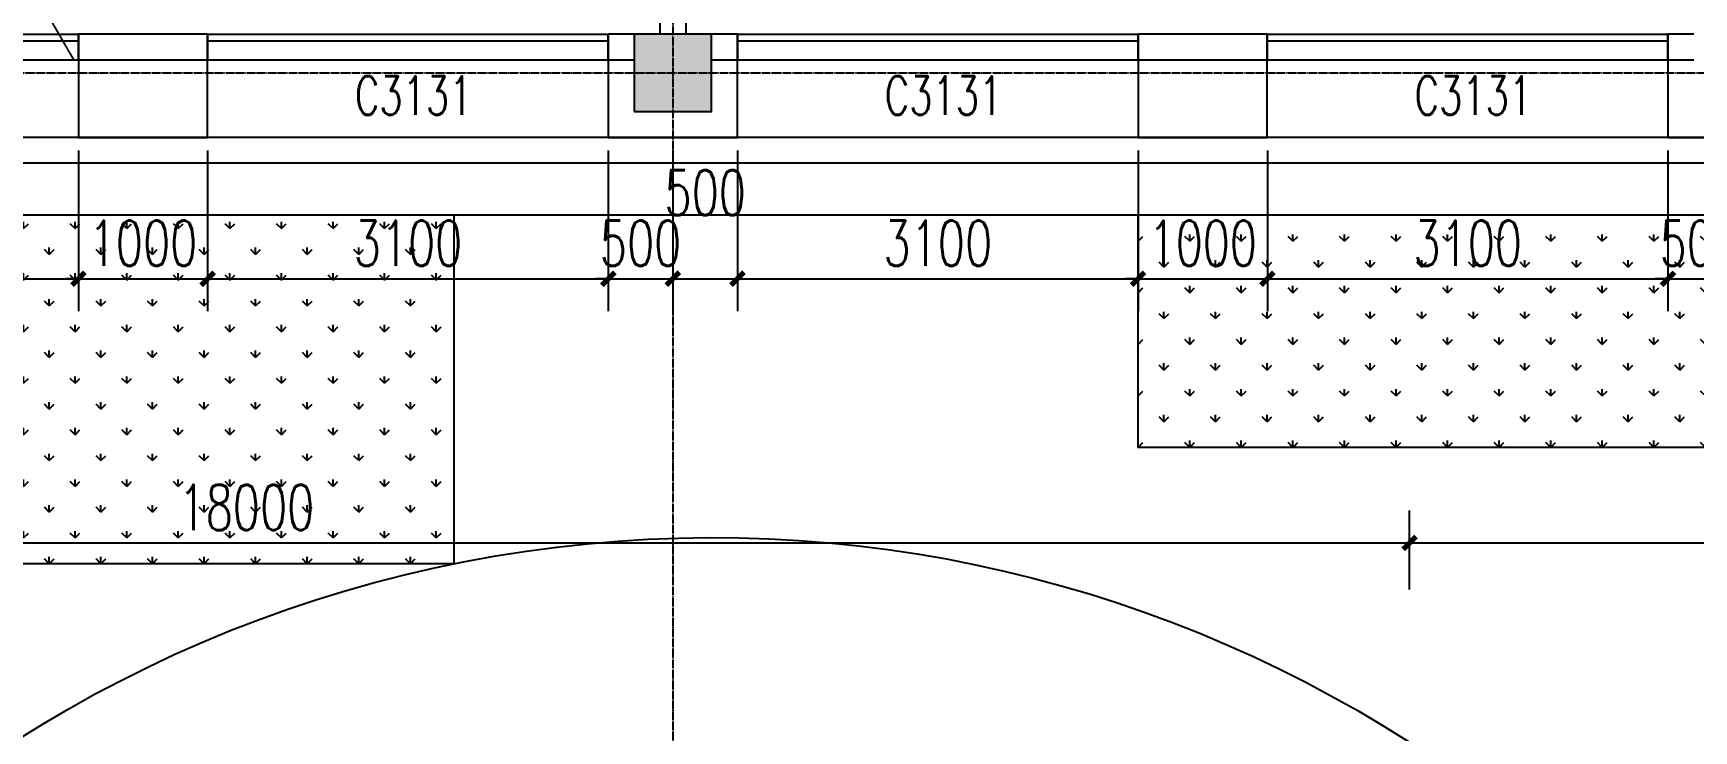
# Model space of a CAD drawing. Header units: millimetres. Extents: x 0 to 118900, y 0 to 84100.
# Drawn here: x 40548 to 53398, y 50497 to 55897 of the extents above; entities that cross this region are included whole.
import ezdxf

# ---------------------------------------------------------------- set-up
doc = ezdxf.new("R2010")
doc.units = ezdxf.units.MM
doc.linetypes.add('DASH', pattern=[0.35, 0.25, -0.1])
doc.linetypes.add('DOTE', pattern=[2.42, 2, -0.2, 0.02, -0.2])
for name, color, linetype in [('COLUMN', 2, 'Continuous'), ('DOTE', 1, 'DOTE'), ('FACADE OUTER SKIN', 6, 'Continuous'), ('FUR', 36, 'Continuous'), ('PUB_DIM', 3, 'Continuous'), ('PUB_HATCH', 8, 'Continuous'), ('RD-侧石线', 9, 'Continuous'), ('SEE', 5, 'Continuous'), ('TREE4', 66, 'Continuous'), ('WALL', 2, 'Continuous'), ('WINDOW', 4, 'Continuous'), ('WINDOW_TEXT', 7, 'Continuous'), ('排水', 7, 'Continuous')]:
    doc.layers.add(name, color=color, linetype=linetype)
doc.styles.add('_TCH_WINDOW', font='SIMPLEX', dxfattribs={"height": 3.5, "bigfont": 'GBCBIG'})
doc.styles.add('DIM_FONT', font='SIMPLEX', dxfattribs={"width": 0.7, "bigfont": 'GBCBIG'})
doc.dimstyles.new('_TCH_ARCH&&100', dxfattribs={"dimtxt": 350, "dimasz": 100, "dimexe": 250, "dimexo": 300, "dimgap": 100, "dimtad": 1, "dimdec": 0, "dimzin": 0, "dimdsep": 46, "dimtxsty": 'DIM_FONT', "dimblk": 'ARCHTICK', "dimcen": 0.09, "dimclrt": 7, "dimazin": 2, "dimtfac": 1, "dimtdec": 0, "dimtix": 1, "dimtmove": 2, "dimatfit": 3, "dimldrblk": 'ARCHTICK', "dimfxl": 1, "dimtolj": 1, "dimtzin": 0, "dimarcsym": 0})

# ---------------------------------------------------------------- blocks, each defined once
blk = doc.blocks.new('A$C2A1F14C1')
for p, q in [((137, 228), (351, 228)), ((0, -170), (0, 170)), ((39, 209), (117, 209)), ((351, 189), (137, 189)), ((39, -209), (117, -209)), ((137, -189), (351, -189)), ((351, -228), (137, -228))]:
    blk.add_line(p, q)
for centre, radius, start, end in [((137, 209), 19.5, 90, 270), ((351, 209), 19.5, 270, 90), ((39, 170), 39, 90, 180), ((381, 178), 21.9, 31.8908, 201.2393), ((-116, 0), 506, 340.4246, 19.5754), ((68, 0), 382, 330.2912, 29.7088), ((39, -170), 39, 180, 270), ((137, -209), 19.5, 90, 270), ((351, -209), 19.5, 270, 90), ((381, -178), 21.9, 158.7607, 328.1092)]:
    blk.add_arc(centre, radius, start, end)
blk = doc.blocks.new('45 SEATS')
at = {"layer": 'FUR'}
for points in [[(1041218, 1665799), (1041218, 1664299), (1040918, 1664299), (1040918, 1665799), (1041218, 1665799)], [(1042168, 1665799), (1042168, 1664299), (1041868, 1664299), (1041868, 1665799), (1042168, 1665799)], [(1043118, 1665799), (1043118, 1664299), (1042818, 1664299), (1042818, 1665799), (1043118, 1665799)], [(1044068, 1665799), (1044068, 1664299), (1043768, 1664299), (1043768, 1665799), (1044068, 1665799)], [(1045018, 1665799), (1045018, 1664299), (1044718, 1664299), (1044718, 1665799), (1045018, 1665799)], [(1041218, 1660899), (1041218, 1663399), (1040918, 1663399), (1040918, 1660899), (1041218, 1660899)], [(1042168, 1660899), (1042168, 1663399), (1041868, 1663399), (1041868, 1660899), (1042168, 1660899)], [(1043118, 1660899), (1043118, 1663399), (1042818, 1663399), (1042818, 1660899), (1043118, 1660899)], [(1044068, 1660899), (1044068, 1663399), (1043768, 1663399), (1043768, 1660899), (1044068, 1660899)], [(1045018, 1660899), (1045018, 1663399), (1044718, 1663399), (1044718, 1660899), (1045018, 1660899)], [(1042168, 1658499), (1042168, 1659999), (1041868, 1659999), (1041868, 1658499), (1042168, 1658499)], [(1043118, 1658499), (1043118, 1659999), (1042818, 1659999), (1042818, 1658499), (1043118, 1658499)], [(1044068, 1658499), (1044068, 1659999), (1043768, 1659999), (1043768, 1658499), (1044068, 1658499)], [(1045018, 1658499), (1045018, 1659999), (1044718, 1659999), (1044718, 1658499), (1045018, 1658499)]]:
    blk.add_lwpolyline(points, dxfattribs=at)
for points in [[(1046518, 1664788), (1047518, 1664788), (1047518, 1659911), (1046518, 1659911), (1046018, 1660411), (1046018, 1664288)], [(1047418, 1660349), (1047418, 1664349), (1047518, 1664349), (1047518, 1660349)], [(1046018, 1663373), (1046618, 1663373), (1046618, 1661326), (1046018, 1661326)]]:
    blk.add_lwpolyline(points, close=True, dxfattribs=at)
at = {"layer": 'SEE', "linetype": 'DASH'}
for p, q in [((1047518, 1660349), (1044054, 1666349)), ((1047518, 1664349), (1043972, 1658149))]:
    blk.add_line(p, q, dxfattribs=at)
at = {"layer": 'SEE'}
blk.add_lwpolyline([(1043418, 1660199), (1043418, 1660499), (1043818, 1660499), (1043818, 1660349), (1047418, 1661364), (1047418, 1659334), (1043818, 1660349), (1043818, 1660199)], close=True, dxfattribs=at)
at = {"layer": 'FUR', "extrusion": (0, 0, -1), "xscale": -1.198432564735413, "yscale": 1.198432445181377, "zscale": -1.198432564735413, "rotation": 180}
for p in [(-1040837, 1665549), (-1041787, 1665549), (-1042737, 1665549), (-1043687, 1665549), (-1044637, 1665549), (-1040837, 1665049), (-1041787, 1665049), (-1042737, 1665049), (-1043687, 1665049), (-1044637, 1665049), (-1040837, 1664549), (-1041787, 1664549), (-1042737, 1664549), (-1043687, 1664549), (-1044637, 1664549)]:
    blk.add_blockref('A$C2A1F14C1', p, dxfattribs=at)
at = {"layer": 'FUR', "extrusion": (0, 0, -1), "xscale": 1.198432564735413, "yscale": 1.198432564735413, "zscale": -1.198432564735413}
for p in [(-1040837, 1663152), (-1041787, 1663152), (-1042737, 1663152), (-1043687, 1663152), (-1044637, 1663152), (-1040837, 1662652), (-1041787, 1662652), (-1042737, 1662652), (-1043687, 1662652), (-1044637, 1662652), (-1040837, 1662152), (-1041787, 1662152), (-1042737, 1662152), (-1043687, 1662152), (-1044637, 1662152), (-1040837, 1661652), (-1041787, 1661652), (-1042737, 1661652), (-1043687, 1661652), (-1044637, 1661652), (-1040837, 1661152), (-1041787, 1661152), (-1042737, 1661152), (-1043687, 1661152), (-1044637, 1661152), (-1041787, 1659749), (-1042737, 1659749), (-1043687, 1659749), (-1044637, 1659749), (-1041787, 1659249), (-1042737, 1659249), (-1043687, 1659249), (-1044637, 1659249), (-1041787, 1658749), (-1042737, 1658749), (-1043687, 1658749), (-1044637, 1658749)]:
    blk.add_blockref('A$C2A1F14C1', p, dxfattribs=at)
blk = doc.blocks.new('AXIS-NET-07')
at = {"layer": 'DOTE'}
for p, q in [((752544, 1612362.8), (752544, 1540152.8)), ((716444, 1589852.8), (796044, 1589852.8))]:
    blk.add_line(p, q, dxfattribs=at)
blk = doc.blocks.new('_FZH')
blk.add_lwpolyline([(-0.5, -0.5), (0.5, -0.5), (0.5, 0.5), (-0.5, 0.5)], close=True)
at = {"layer": 'PUB_HATCH'}
blk.add_solid([(-0.5, -0.5), (0.5, -0.5), (-0.5, 0.5), (0.5, 0.5)], dxfattribs=at)
blk = doc.blocks.new('$WINLIB2D$00000004')
at = {"color": 0}
for points in [[(-0.5, 0.5), (-0.5, -0.5)], [(-0.5, 0.5), (0.5, 0.5)], [(0.5, -0.5), (0.5, 0.5)], [(-0.5, 0.2406), (0.5, 0.2406)], [(-0.5, -0.5), (0.5, -0.5)]]:
    blk.add_lwpolyline(points, dxfattribs=at)
blk = doc.blocks.new('_ArchTick')
at = {"color": 0, "linetype": 'ByBlock', "const_width": 0.4}
blk.add_lwpolyline([(-0.5, -0.5), (0.5, 0.5)], dxfattribs=at)
blk = doc.blocks.new('*D485')
at = {"layer": 'Defpoints', "color": 0, "transparency": 16777216}
for p in [(51198, 51951), (33198, 51290), (51198, 51290)]:
    blk.add_point(p, dxfattribs=at)
at = {"layer": 'PUB_DIM', "color": 0, "lineweight": -2, "transparency": 16777216}
for p, q in [((33198, 51590), (33198, 52201)), ((51198, 51590), (51198, 52201)), ((33198, 51951), (51198, 51951))]:
    blk.add_line(p, q, dxfattribs=at)
at = {"layer": 'PUB_DIM', "color": 0, "lineweight": -2, "transparency": 16777216, "xscale": 100, "yscale": 100, "zscale": 100, "rotation": 180}
blk.add_blockref('_ArchTick', (33198, 51951), dxfattribs=at)
at = {"layer": 'PUB_DIM', "color": 0, "lineweight": -2, "transparency": 16777216, "xscale": 100, "yscale": 100, "zscale": 100}
blk.add_blockref('_ArchTick', (51198, 51951), dxfattribs=at)
at = {"layer": 'PUB_DIM', "color": 7, "transparency": 16777216, "insert": (42198, 52226), "char_height": 350, "attachment_point": 5, "style": 'DIM_FONT'}
blk.add_mtext('\\A1;18000', dxfattribs=at)
blk = doc.blocks.new('*D486')
at = {"layer": 'Defpoints', "color": 0, "transparency": 16777216}
for p in [(64998, 51951), (51198, 51290), (64998, 51290)]:
    blk.add_point(p, dxfattribs=at)
at = {"layer": 'PUB_DIM', "color": 0, "lineweight": -2, "transparency": 16777216}
for p, q in [((51198, 51590), (51198, 52201)), ((64998, 51590), (64998, 52201)), ((51198, 51951), (64998, 51951))]:
    blk.add_line(p, q, dxfattribs=at)
at = {"layer": 'PUB_DIM', "color": 0, "lineweight": -2, "transparency": 16777216, "xscale": 100, "yscale": 100, "zscale": 100, "rotation": 180}
blk.add_blockref('_ArchTick', (51198, 51951), dxfattribs=at)
at = {"layer": 'PUB_DIM', "color": 0, "lineweight": -2, "transparency": 16777216, "xscale": 100, "yscale": 100, "zscale": 100}
blk.add_blockref('_ArchTick', (64998, 51951), dxfattribs=at)
at = {"layer": 'PUB_DIM', "color": 7, "transparency": 16777216, "insert": (58098, 52226), "char_height": 350, "attachment_point": 5, "style": 'DIM_FONT'}
blk.add_mtext('\\A1;13800', dxfattribs=at)
blk = doc.blocks.new('*D719')
at = {"layer": 'Defpoints', "color": 0, "transparency": 16777216}
for p in [(37798, 55290), (40898, 55290), (40898, 53996)]:
    blk.add_point(p, dxfattribs=at)
at = {"layer": 'PUB_DIM', "color": 0, "lineweight": -2, "transparency": 16777216}
for p, q in [((37798, 54990), (37798, 53746)), ((40898, 54990), (40898, 53746)), ((37798, 53996), (40898, 53996))]:
    blk.add_line(p, q, dxfattribs=at)
at = {"layer": 'PUB_DIM', "color": 0, "lineweight": -2, "transparency": 16777216, "xscale": 100, "yscale": 100, "zscale": 100, "rotation": 180}
blk.add_blockref('_ArchTick', (37798, 53996), dxfattribs=at)
at = {"layer": 'PUB_DIM', "color": 0, "lineweight": -2, "transparency": 16777216, "xscale": 100, "yscale": 100, "zscale": 100}
blk.add_blockref('_ArchTick', (40898, 53996), dxfattribs=at)
at = {"layer": 'PUB_DIM', "color": 7, "transparency": 16777216, "insert": (39348, 54271), "char_height": 350, "attachment_point": 5, "style": 'DIM_FONT'}
blk.add_mtext('\\A1;3100', dxfattribs=at)
blk = doc.blocks.new('*D720')
at = {"layer": 'Defpoints', "color": 0, "transparency": 16777216}
for p in [(40898, 55290), (41898, 55290), (41898, 53996)]:
    blk.add_point(p, dxfattribs=at)
at = {"layer": 'PUB_DIM', "color": 0, "lineweight": -2, "transparency": 16777216}
for p, q in [((40898, 54990), (40898, 53746)), ((41898, 54990), (41898, 53746)), ((40898, 53996), (40798, 53996)), ((40898, 53996), (41898, 53996)), ((41898, 53996), (41998, 53996))]:
    blk.add_line(p, q, dxfattribs=at)
at = {"layer": 'PUB_DIM', "color": 0, "lineweight": -2, "transparency": 16777216, "xscale": 100, "yscale": 100, "zscale": 100}
blk.add_blockref('_ArchTick', (40898, 53996), dxfattribs=at)
at = {"layer": 'PUB_DIM', "color": 0, "lineweight": -2, "transparency": 16777216, "xscale": 100, "yscale": 100, "zscale": 100, "rotation": 180}
blk.add_blockref('_ArchTick', (41898, 53996), dxfattribs=at)
at = {"layer": 'PUB_DIM', "color": 7, "transparency": 16777216, "insert": (41398, 54271), "char_height": 350, "attachment_point": 5, "style": 'DIM_FONT'}
blk.add_mtext('\\A1;1000', dxfattribs=at)
blk = doc.blocks.new('*D721')
at = {"layer": 'Defpoints', "color": 0, "transparency": 16777216}
for p in [(41898, 55290), (44998, 55290), (44998, 53996)]:
    blk.add_point(p, dxfattribs=at)
at = {"layer": 'PUB_DIM', "color": 0, "lineweight": -2, "transparency": 16777216}
for p, q in [((41898, 54990), (41898, 53746)), ((44998, 54990), (44998, 53746)), ((41898, 53996), (44998, 53996))]:
    blk.add_line(p, q, dxfattribs=at)
at = {"layer": 'PUB_DIM', "color": 0, "lineweight": -2, "transparency": 16777216, "xscale": 100, "yscale": 100, "zscale": 100, "rotation": 180}
blk.add_blockref('_ArchTick', (41898, 53996), dxfattribs=at)
at = {"layer": 'PUB_DIM', "color": 0, "lineweight": -2, "transparency": 16777216, "xscale": 100, "yscale": 100, "zscale": 100}
blk.add_blockref('_ArchTick', (44998, 53996), dxfattribs=at)
at = {"layer": 'PUB_DIM', "color": 7, "transparency": 16777216, "insert": (43448, 54271), "char_height": 350, "attachment_point": 5, "style": 'DIM_FONT'}
blk.add_mtext('\\A1;3100', dxfattribs=at)
blk = doc.blocks.new('*D722')
at = {"layer": 'Defpoints', "color": 0, "transparency": 16777216}
for p in [(44998, 55290), (45498, 55290), (45498, 53996)]:
    blk.add_point(p, dxfattribs=at)
at = {"layer": 'PUB_DIM', "color": 0, "lineweight": -2, "transparency": 16777216}
for p, q in [((44998, 54990), (44998, 53746)), ((45498, 54990), (45498, 53746)), ((44998, 53996), (44898, 53996)), ((44998, 53996), (45498, 53996)), ((45498, 53996), (45598, 53996))]:
    blk.add_line(p, q, dxfattribs=at)
at = {"layer": 'PUB_DIM', "color": 0, "lineweight": -2, "transparency": 16777216, "xscale": 100, "yscale": 100, "zscale": 100}
blk.add_blockref('_ArchTick', (44998, 53996), dxfattribs=at)
at = {"layer": 'PUB_DIM', "color": 0, "lineweight": -2, "transparency": 16777216, "xscale": 100, "yscale": 100, "zscale": 100, "rotation": 180}
blk.add_blockref('_ArchTick', (45498, 53996), dxfattribs=at)
at = {"layer": 'PUB_DIM', "color": 7, "transparency": 16777216, "insert": (45248, 54271), "char_height": 350, "attachment_point": 5, "style": 'DIM_FONT'}
blk.add_mtext('\\A1;500', dxfattribs=at)
blk = doc.blocks.new('*D723')
at = {"layer": 'Defpoints', "color": 0, "transparency": 16777216}
for p in [(45498, 55290), (45998, 55290), (45998, 53996)]:
    blk.add_point(p, dxfattribs=at)
at = {"layer": 'PUB_DIM', "color": 0, "lineweight": -2, "transparency": 16777216}
for p, q in [((45498, 54990), (45498, 53746)), ((45998, 54990), (45998, 53746)), ((45498, 53996), (45998, 53996))]:
    blk.add_line(p, q, dxfattribs=at)
at = {"layer": 'PUB_DIM', "color": 0, "lineweight": -2, "transparency": 16777216, "xscale": 100, "yscale": 100, "zscale": 100, "rotation": 180}
blk.add_blockref('_ArchTick', (45498, 53996), dxfattribs=at)
at = {"layer": 'PUB_DIM', "color": 0, "lineweight": -2, "transparency": 16777216, "xscale": 100, "yscale": 100, "zscale": 100}
blk.add_blockref('_ArchTick', (45998, 53996), dxfattribs=at)
at = {"layer": 'PUB_DIM', "color": 7, "transparency": 16777216, "insert": (45748, 54662), "char_height": 350, "attachment_point": 5, "style": 'DIM_FONT'}
blk.add_mtext('\\A1;500', dxfattribs=at)
blk = doc.blocks.new('*D724')
at = {"layer": 'Defpoints', "color": 0, "transparency": 16777216}
for p in [(45998, 55290), (49098, 55290), (49098, 53996)]:
    blk.add_point(p, dxfattribs=at)
at = {"layer": 'PUB_DIM', "color": 0, "lineweight": -2, "transparency": 16777216}
for p, q in [((45998, 54990), (45998, 53746)), ((49098, 54990), (49098, 53746)), ((45998, 53996), (49098, 53996))]:
    blk.add_line(p, q, dxfattribs=at)
at = {"layer": 'PUB_DIM', "color": 0, "lineweight": -2, "transparency": 16777216, "xscale": 100, "yscale": 100, "zscale": 100, "rotation": 180}
blk.add_blockref('_ArchTick', (45998, 53996), dxfattribs=at)
at = {"layer": 'PUB_DIM', "color": 0, "lineweight": -2, "transparency": 16777216, "xscale": 100, "yscale": 100, "zscale": 100}
blk.add_blockref('_ArchTick', (49098, 53996), dxfattribs=at)
at = {"layer": 'PUB_DIM', "color": 7, "transparency": 16777216, "insert": (47548, 54271), "char_height": 350, "attachment_point": 5, "style": 'DIM_FONT'}
blk.add_mtext('\\A1;3100', dxfattribs=at)
blk = doc.blocks.new('*D725')
at = {"layer": 'Defpoints', "color": 0, "transparency": 16777216}
for p in [(49098, 55290), (50098, 55290), (50098, 53996)]:
    blk.add_point(p, dxfattribs=at)
at = {"layer": 'PUB_DIM', "color": 0, "lineweight": -2, "transparency": 16777216}
for p, q in [((49098, 54990), (49098, 53746)), ((50098, 54990), (50098, 53746)), ((49098, 53996), (48998, 53996)), ((49098, 53996), (50098, 53996)), ((50098, 53996), (50198, 53996))]:
    blk.add_line(p, q, dxfattribs=at)
at = {"layer": 'PUB_DIM', "color": 0, "lineweight": -2, "transparency": 16777216, "xscale": 100, "yscale": 100, "zscale": 100}
blk.add_blockref('_ArchTick', (49098, 53996), dxfattribs=at)
at = {"layer": 'PUB_DIM', "color": 0, "lineweight": -2, "transparency": 16777216, "xscale": 100, "yscale": 100, "zscale": 100, "rotation": 180}
blk.add_blockref('_ArchTick', (50098, 53996), dxfattribs=at)
at = {"layer": 'PUB_DIM', "color": 7, "transparency": 16777216, "insert": (49598, 54271), "char_height": 350, "attachment_point": 5, "style": 'DIM_FONT'}
blk.add_mtext('\\A1;1000', dxfattribs=at)
blk = doc.blocks.new('*D726')
at = {"layer": 'Defpoints', "color": 0, "transparency": 16777216}
for p in [(50098, 55290), (53198, 55290), (53198, 53996)]:
    blk.add_point(p, dxfattribs=at)
at = {"layer": 'PUB_DIM', "color": 0, "lineweight": -2, "transparency": 16777216}
for p, q in [((50098, 54990), (50098, 53746)), ((53198, 54990), (53198, 53746)), ((50098, 53996), (53198, 53996))]:
    blk.add_line(p, q, dxfattribs=at)
at = {"layer": 'PUB_DIM', "color": 0, "lineweight": -2, "transparency": 16777216, "xscale": 100, "yscale": 100, "zscale": 100, "rotation": 180}
blk.add_blockref('_ArchTick', (50098, 53996), dxfattribs=at)
at = {"layer": 'PUB_DIM', "color": 0, "lineweight": -2, "transparency": 16777216, "xscale": 100, "yscale": 100, "zscale": 100}
blk.add_blockref('_ArchTick', (53198, 53996), dxfattribs=at)
at = {"layer": 'PUB_DIM', "color": 7, "transparency": 16777216, "insert": (51648, 54271), "char_height": 350, "attachment_point": 5, "style": 'DIM_FONT'}
blk.add_mtext('\\A1;3100', dxfattribs=at)
blk = doc.blocks.new('*D727')
at = {"layer": 'Defpoints', "color": 0, "transparency": 16777216}
for p in [(53198, 55290), (53698, 55290), (53698, 53996)]:
    blk.add_point(p, dxfattribs=at)
at = {"layer": 'PUB_DIM', "color": 0, "lineweight": -2, "transparency": 16777216}
for p, q in [((53198, 54990), (53198, 53746)), ((53698, 54990), (53698, 53746)), ((53198, 53996), (53098, 53996)), ((53198, 53996), (53698, 53996)), ((53698, 53996), (53798, 53996))]:
    blk.add_line(p, q, dxfattribs=at)
at = {"layer": 'PUB_DIM', "color": 0, "lineweight": -2, "transparency": 16777216, "xscale": 100, "yscale": 100, "zscale": 100}
blk.add_blockref('_ArchTick', (53198, 53996), dxfattribs=at)
at = {"layer": 'PUB_DIM', "color": 0, "lineweight": -2, "transparency": 16777216, "xscale": 100, "yscale": 100, "zscale": 100, "rotation": 180}
blk.add_blockref('_ArchTick', (53698, 53996), dxfattribs=at)
at = {"layer": 'PUB_DIM', "color": 7, "transparency": 16777216, "insert": (53448, 54271), "char_height": 350, "attachment_point": 5, "style": 'DIM_FONT'}
blk.add_mtext('\\A1;500', dxfattribs=at)

msp = doc.modelspace()

# ---------------------------------------------------------------- hatches: boundary and pattern name
at = {"layer": 'TREE4'}
h = msp.add_hatch(dxfattribs=at)
h.set_pattern_fill('GRASS', color=256, scale=100, style=0)
h.set_pattern_definition([(90, (29497.56, 51789.89), (-199.559, 199.559), [52.916, -346.202]), (45, (29497.56, 51789.9), (-199.559, 199.559), [52.916, -229.303]), (135, (29497.56, 51789.9), (-199.559, -199.559), [52.916, -229.303])])
h.paths.add_polyline_path([(29497.6, 54489.9), (43803.7, 54489.9), (43803.7, 51789.9), (29497.6, 51789.9)])
h = msp.add_hatch(dxfattribs=at)
h.set_pattern_fill('GRASS', color=256, scale=100, style=0)
h.set_pattern_definition([(90, (49097.56, 52689.89), (-199.559, 199.559), [52.916, -346.202]), (45, (49097.56, 52689.9), (-199.559, 199.559), [52.916, -229.303]), (135, (49097.56, 52689.9), (-199.559, -199.559), [52.916, -229.303])])
h.paths.add_polyline_path([(49097.6, 54489.9), (62397.6, 54489.9), (62397.6, 52689.9), (49097.6, 52689.9)])

# ---------------------------------------------------------------- linework, layer by layer
at = {"layer": 'FACADE OUTER SKIN', "ltscale": 20}
for points in [[(40897.6, 55689.9), (40897.6, 55089.9), (41897.6, 55089.9), (41897.6, 55689.9)], [(44997.6, 55689.9), (44997.6, 55089.9), (45997.6, 55089.9), (45997.6, 55689.9)], [(49097.6, 55689.9), (49097.6, 55089.9), (50097.6, 55089.9), (50097.6, 55689.9)], [(53197.6, 55689.9), (53197.6, 55089.9), (54197.6, 55089.9), (54197.6, 55689.9)]]:
    msp.add_lwpolyline(points, dxfattribs=at)
at = {"layer": 'PUB_DIM'}
msp.add_lwpolyline([(45797.6, 41989.5, 0, 0, 0), (45797.6, 54184.5, 80, 0, 0), (45797.6, 54484.5, 0, 0, 0)], format="xyseb", dxfattribs=at)
at = {"layer": 'RD-侧石线'}
msp.add_lwpolyline([(45797.6, 31989.5, -1.9943997), (55387.6, 44832.1, 0.3382133), (66964.7, 35989.5), (81497.7, 35989.5, 0.4142115), (93497.6, 47989.5), (93497.6, 83100)], format="xyb", dxfattribs=at)
at = {"layer": 'SEE', "ltscale": 20}
msp.add_lwpolyline([(69597.6, 55089.9), (29597.6, 55089.9)], dxfattribs=at)
at = {"layer": 'TREE4'}
msp.add_lwpolyline([(29497.6, 54489.9), (43803.7, 54489.9), (43803.7, 51789.9), (29497.6, 51789.9)], close=True, dxfattribs=at)
at = {"layer": 'TREE4', "ltscale": 20}
msp.add_lwpolyline([(49097.6, 54489.9), (62397.6, 54489.9), (62397.6, 52689.9), (49097.6, 52689.9)], close=True, dxfattribs=at)
at = {"layer": 'WALL'}
for p, q in [((45397.6, 63089.9), (45397.6, 55889.9)), ((45597.6, 62989.9), (45597.6, 55889.9)), ((41897.6, 55889.9), (40897.6, 55889.9)), ((40897.6, 55889.9), (40897.6, 55689.9)), ((41897.6, 55689.9), (41897.6, 55889.9)), ((45197.6, 55889.9), (44997.6, 55889.9)), ((44997.6, 55889.9), (44997.6, 55689.9)), ((45997.6, 55889.9), (45797.6, 55889.9)), ((45997.6, 55689.9), (45997.6, 55889.9)), ((50097.6, 55889.9), (49097.6, 55889.9)), ((49097.6, 55889.9), (49097.6, 55689.9)), ((50097.6, 55689.9), (50097.6, 55889.9)), ((53397.6, 55889.9), (53197.6, 55889.9)), ((53197.6, 55889.9), (53197.6, 55689.9)), ((40897.6, 55689.9), (41897.6, 55689.9)), ((44997.6, 55689.9), (45197.6, 55689.9)), ((45797.6, 55689.9), (45997.6, 55689.9)), ((49097.6, 55689.9), (50097.6, 55689.9)), ((53197.6, 55689.9), (53397.6, 55689.9))]:
    msp.add_line(p, q, dxfattribs=at)
at = {"layer": '排水'}
msp.add_lwpolyline([(70597.6, 30889.9), (29497.6, 30889.9), (29497.6, 54489.9), (67997.6, 54489.9), (67997.6, 37289.9), (87597.1, 37289.9), (87597.1, 76689.9), (61397.6, 76689.9), (61397.6, 76289.9), (87197.1, 76289.9), (87197.1, 37689.9), (68397.6, 37689.9), (68397.6, 54889.9), (29097.6, 54889.9), (29097.6, 51789.9)], dxfattribs=at)

# ---------------------------------------------------------------- block references
at = {"layer": 'COLUMN', "xscale": 600, "yscale": 600, "zscale": 600}
msp.add_blockref('_FZH', (45497.6, 55589.9), dxfattribs=at)
at = {"layer": 'DOTE'}
msp.add_blockref('AXIS-NET-07', (-707046.5, -1534262.9), dxfattribs=at)
at = {"layer": 'SEE', "rotation": 180}
msp.add_blockref('45 SEATS', (1084915.3, 1722039), dxfattribs=at)
at = {"layer": 'WINDOW'}
ref = msp.add_blockref('$WINLIB2D$00000004', (39347.6, 55789.9), dxfattribs=dict(at, xscale=3100, yscale=200, zscale=3100))
ref.add_attrib('A', 'C3131', (38937.6, 55266.1), dxfattribs={"layer": 'WINDOW_TEXT', "ltscale": 20, "height": 297.5, "style": '_TCH_WINDOW', "width": 0.705882})
ref = msp.add_blockref('$WINLIB2D$00000004', (43447.6, 55789.9), dxfattribs=dict(at, xscale=3100, yscale=200, zscale=3100))
ref.add_attrib('A', 'C3131', (43037.6, 55266.1), dxfattribs={"layer": 'WINDOW_TEXT', "ltscale": 20, "height": 297.5, "style": '_TCH_WINDOW', "width": 0.705882})
ref = msp.add_blockref('$WINLIB2D$00000004', (47547.6, 55789.9), dxfattribs=dict(at, xscale=3100, yscale=200, zscale=3100))
ref.add_attrib('A', 'C3131', (47137.6, 55266.1), dxfattribs={"layer": 'WINDOW_TEXT', "ltscale": 20, "height": 297.5, "style": '_TCH_WINDOW', "width": 0.705882})
ref = msp.add_blockref('$WINLIB2D$00000004', (51647.6, 55789.9), dxfattribs=dict(at, xscale=3100, yscale=200, zscale=3100))
ref.add_attrib('A', 'C3131', (51237.6, 55266.1), dxfattribs={"layer": 'WINDOW_TEXT', "ltscale": 20, "height": 297.5, "style": '_TCH_WINDOW', "width": 0.705882})

# ---------------------------------------------------------------- dimensions: what is measured, and where the dimension line sits
at = {"layer": 'PUB_DIM'}
for p1, p2, distance, picture, middle in [((37797.6, 55289.9), (40897.6, 55289.9), -1293.6, '*D719', (39347.6, 54271.3)), ((40897.6, 55289.9), (41897.6, 55289.9), -1293.6, '*D720', (41397.6, 54271.3)), ((41897.6, 55289.9), (44997.6, 55289.9), -1293.6, '*D721', (43447.6, 54271.3)), ((44997.6, 55289.9), (45497.6, 55289.9), -1293.6, '*D722', (45247.6, 54271.3)), ((45997.6, 55289.9), (49097.6, 55289.9), -1293.6, '*D724', (47547.6, 54271.3)), ((49097.6, 55289.9), (50097.6, 55289.9), -1293.6, '*D725', (49597.6, 54271.3)), ((50097.6, 55289.9), (53197.6, 55289.9), -1293.6, '*D726', (51647.6, 54271.3)), ((53197.6, 55289.9), (53697.6, 55289.9), -1293.6, '*D727', (53447.6, 54271.3)), ((33197.6, 51289.9), (51197.6, 51289.9), 660.8, '*D485', (42197.6, 52225.7)), ((51197.6, 51289.9), (64997.6, 51289.9), 660.8, '*D486', (58097.6, 52225.7))]:
    dim = msp.add_aligned_dim(p1=p1, p2=p2, distance=distance, dimstyle='_TCH_ARCH&&100', dxfattribs=at)
    dim.commit()
    dim.dimension.update_dxf_attribs({"geometry": picture, "text_midpoint": middle})
dim = msp.add_linear_dim(base=(45997.6, 53996.3), p1=(45497.6, 55289.9), p2=(45997.6, 55289.9), angle=360, dimstyle='_TCH_ARCH&&100', dxfattribs=at)
dim.commit()
dim.dimension.update_dxf_attribs({"geometry": '*D723', "text_midpoint": (45747.6, 54661.9), "dimtype": 161})

doc.saveas('drawing.dxf')
